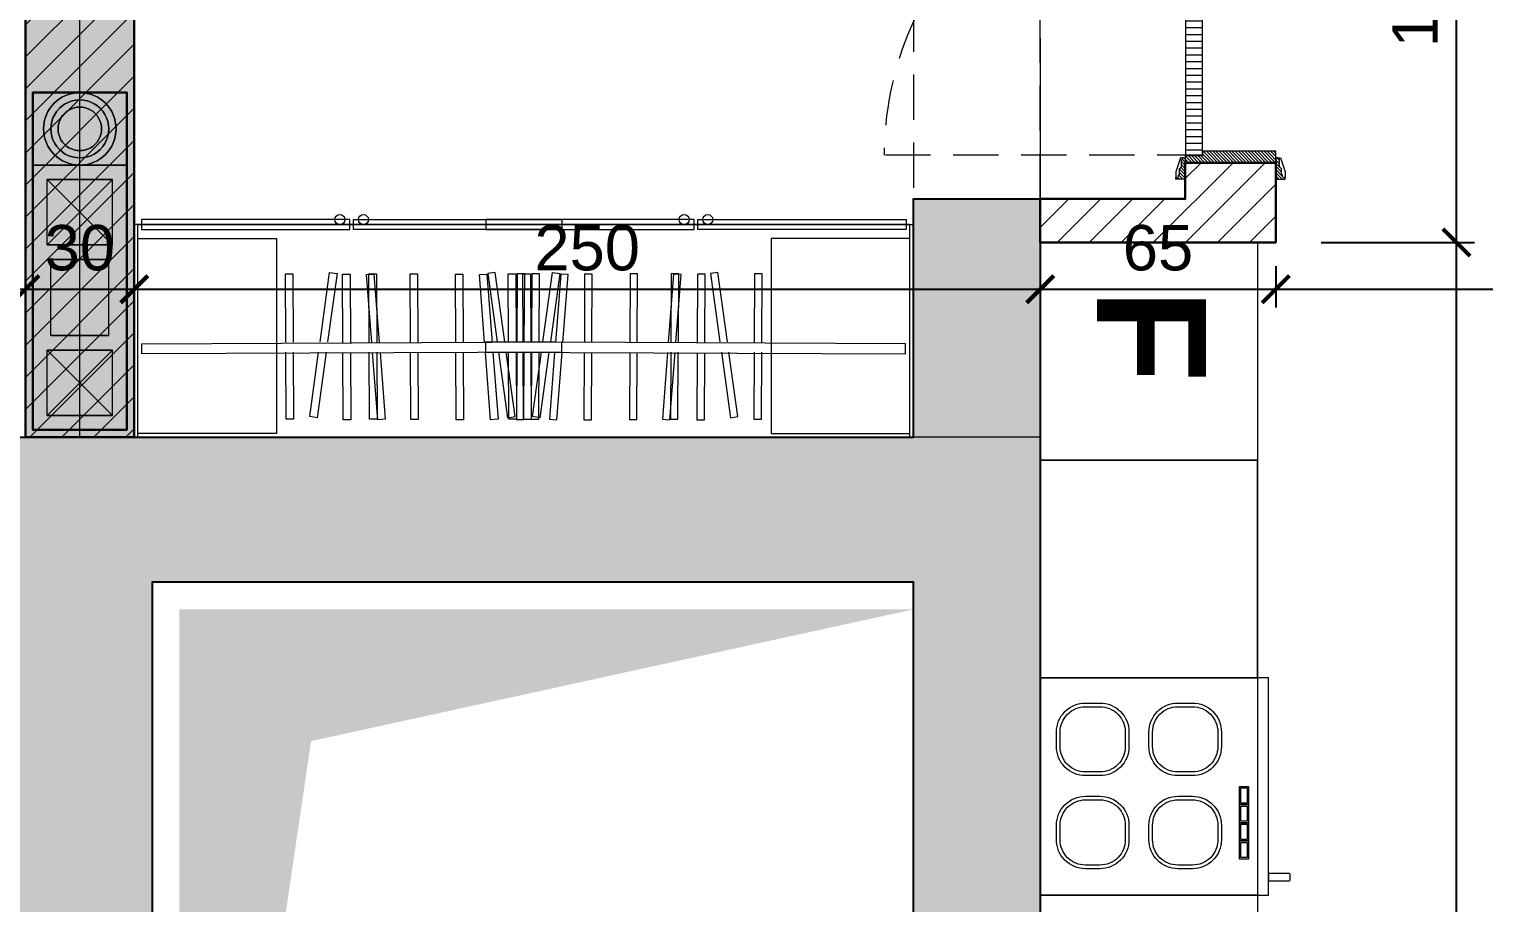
# Model space of a CAD drawing. Header units: centimetres. Extents: x 105417 to 110818, y -55119 to -48326.
# Drawn here: x 107295.4 to 107696.8, y -50950.8 to -50709.9 of the extents above; entities that cross this region are included whole.
import ezdxf

# ---------------------------------------------------------------- set-up
doc = ezdxf.new("R2010")
doc.units = ezdxf.units.CM
doc.header["$LTSCALE"] = 50
doc.header["$MEASUREMENT"] = 0
for name, pattern in [('AXES', [2, 1.25, -0.25, 0.25, -0.25]), ('CACHE', [0.375, 0.25, -0.125]), ('CONTINU', [0])]:
    doc.linetypes.add(name, pattern=pattern)
doc.layers.get('0').update_dxf_attribs({"color": 8})
for name, color, linetype in [('AXES', 10, 'AXES'), ('BETON COUPE', 3, 'CONTINU'), ('BETON TRAME', 252, 'Continuous'), ('BORD', 5, 'Continuous'), ('COTE 50ème', 1, 'Continuous'), ('OMBRE', 253, 'Continuous'), ('TALUS', 2, 'Continuous')]:
    doc.layers.add(name, color=color, linetype=linetype)
for name, color, linetype, lineweight in [('CONSOLE ISOL.', 214, 'Continuous', 15), ('door', 44, 'Continuous', 5), ('EXISTANT BORD', 251, 'Continuous', 60), ('MACONNERIE COUPE', 7, 'Continuous', 30), ('MACONNERIE HACHURE', 253, 'Continuous', 13), ('mobilimi', 8, 'Continuous', 9), ('PERCEMENT', 253, 'Continuous', 20)]:
    doc.layers.add(name, color=color, linetype=linetype, lineweight=lineweight)
doc.styles.add('RS_TEXT_1.50', font='arial.ttf', dxfattribs={"height": 12.5})
doc.styles.add('RS_TXT_50', font='arial.ttf', dxfattribs={"height": 12.5})
doc.dimstyles.new('RS_50CM_LINEAIRE', dxfattribs={"dimscale": 5, "dimtxt": 12.5, "dimasz": 1.5, "dimexe": 1, "dimexo": 2.5, "dimgap": 1, "dimtad": 1, "dimdec": 1, "dimrnd": 0.5, "dimdsep": 46, "dimtxsty": 'RS_TXT_50', "dimblk1": 'ARCHTICK', "dimblk2": 'ARCHTICK', "dimsah": 1, "dimcen": 2.5, "dimdle": 1, "dimclrt": 4, "dimadec": 0, "dimazin": 2, "dimtfac": 1, "dimtdec": 1, "dimtix": 1, "dimtmove": 2, "dimatfit": 3, "dimfxl": 1, "dimtolj": 1, "dimtzin": 0, "dimarcsym": 0})

# ---------------------------------------------------------------- blocks, each defined once
blk = doc.blocks.new('A$C306315A5')
at = {"layer": 'mobilimi', "ltscale": 5}
for points in [[(-60, -60), (0, -60), (0, 0), (-60, 0)], [(-57.5, -35), (-55, -35), (-55, -30), (-57.5, -30)], [(-57.1, -34.6), (-55.4, -34.6), (-55.4, -30.4), (-57.1, -30.4)], [(-57.5, -40), (-55, -40), (-55, -35), (-57.5, -35)], [(-57.1, -39.6), (-55.4, -39.6), (-55.4, -35.4), (-57.1, -35.4)], [(-57.5, -45), (-55, -45), (-55, -40), (-57.5, -40)], [(-57.1, -44.6), (-55.4, -44.6), (-55.4, -40.4), (-57.1, -40.4)], [(-57.5, -50), (-55, -50), (-55, -45), (-57.5, -45)], [(-57.1, -49.6), (-55.4, -49.6), (-55.4, -45.4), (-57.1, -45.4)]]:
    blk.add_lwpolyline(points, close=True, dxfattribs=at)
for points in [[(-42, -27), (-38, -27, 0.414214), (-30, -19), (-30, -15, 0.414214), (-38, -7), (-42, -7, 0.414214), (-50, -15), (-50, -19, 0.414214)], [(-42, -26), (-38, -26, 0.414214), (-31, -19), (-31, -15, 0.414214), (-38, -8), (-42, -8, 0.414214), (-49, -15), (-49, -19, 0.414214)], [(-16.48, -27), (-12.48, -27, 0.414214), (-4.48, -19), (-4.48, -15, 0.414214), (-12.48, -7), (-16.48, -7, 0.414214), (-24.48, -15), (-24.48, -19, 0.414214)], [(-16.48, -26), (-12.48, -26, 0.414214), (-5.48, -19), (-5.48, -15, 0.414214), (-12.48, -8), (-16.48, -8, 0.414214), (-23.48, -15), (-23.48, -19, 0.414214)], [(-42, -52.68), (-38, -52.68, 0.414214), (-30, -44.68), (-30, -40.68, 0.414214), (-38, -32.68), (-42, -32.68, 0.414214), (-50, -40.68), (-50, -44.68, 0.414214)], [(-42, -51.68), (-38, -51.68, 0.414214), (-31, -44.68), (-31, -40.68, 0.414214), (-38, -33.68), (-42, -33.68, 0.414214), (-49, -40.68), (-49, -44.68, 0.414214)], [(-16.48, -52.68), (-12.48, -52.68, 0.414214), (-4.48, -44.68), (-4.48, -40.68, 0.414214), (-12.48, -32.68), (-16.48, -32.68, 0.414214), (-24.48, -40.68), (-24.48, -44.68, 0.414214)], [(-16.48, -51.68), (-12.48, -51.68, 0.414214), (-5.48, -44.68), (-5.48, -40.68, 0.414214), (-12.48, -33.68), (-16.48, -33.68, 0.414214), (-23.48, -40.68), (-23.48, -44.68, 0.414214)]]:
    blk.add_lwpolyline(points, format="xyb", close=True, dxfattribs=at)
blk = doc.blocks.new('A$Ceb270309')
at = {"layer": 'AXES', "lineweight": 5, "ltscale": 1.3}
blk.add_line((35, 1580), (35, -1344.97), dxfattribs=at)
blk = doc.blocks.new('_ArchTick')
at = {"color": 0, "linetype": 'ByBlock', "const_width": 0.15}
blk.add_lwpolyline([(-0.5, -0.5), (0.5, 0.5)], dxfattribs=at)
blk = doc.blocks.new('*D1091')
at = {"layer": 'COTE 50ème', "color": 0, "lineweight": -2, "ltscale": 0.5, "transparency": 16777216}
for p, q in [((107689.2, -51467.36), (107689.2, -50763.68)), ((107651.85, -50768.68), (107694.2, -50768.68)), ((107689.81, -51462.36), (107694.2, -51462.36))]:
    blk.add_line(p, q, dxfattribs=at)
at = {"layer": 'Defpoints', "color": 0, "ltscale": 0.5, "transparency": 16777216}
for p in [(107639.35, -50768.68), (107689.2, -50768.68), (107677.31, -51462.36)]:
    blk.add_point(p, dxfattribs=at)
at = {"layer": 'COTE 50ème', "color": 0, "lineweight": -2, "ltscale": 0.5, "transparency": 16777216, "xscale": 7.5, "yscale": 7.5, "zscale": 7.5}
for p, rotation in [((107689.2, -50768.68), 90), ((107689.2, -51462.36), 270)]:
    blk.add_blockref('_ArchTick', p, dxfattribs=dict(at, rotation=rotation))
at = {"layer": 'COTE 50ème', "color": 4, "ltscale": 0.5, "transparency": 16777216, "insert": (107677.81, -51115.52), "char_height": 12.5, "attachment_point": 5, "rotation": 90, "style": 'RS_TXT_50'}
blk.add_mtext('\\A1;693.5', dxfattribs=at)
blk = doc.blocks.new('*D1092')
at = {"layer": 'COTE 50ème', "color": 0, "lineweight": -2, "ltscale": 0.5, "transparency": 16777216}
for p, q in [((107689.2, -50773.68), (107689.2, -50612.36)), ((107655.06, -50617.36), (107694.2, -50617.36)), ((107651.85, -50768.68), (107694.2, -50768.68))]:
    blk.add_line(p, q, dxfattribs=at)
at = {"layer": 'Defpoints', "color": 0, "ltscale": 0.5, "transparency": 16777216}
for p in [(107642.56, -50617.36), (107689.2, -50617.36), (107639.35, -50768.68)]:
    blk.add_point(p, dxfattribs=at)
at = {"layer": 'COTE 50ème', "color": 0, "lineweight": -2, "ltscale": 0.5, "transparency": 16777216, "xscale": 7.5, "yscale": 7.5, "zscale": 7.5}
for p, rotation in [((107689.2, -50617.36), 90), ((107689.2, -50768.68), 270)]:
    blk.add_blockref('_ArchTick', p, dxfattribs=dict(at, rotation=rotation))
at = {"layer": 'COTE 50ème', "color": 4, "ltscale": 0.5, "transparency": 16777216, "insert": (107677.81, -50693.02), "char_height": 12.5, "attachment_point": 5, "rotation": 90, "style": 'RS_TXT_50'}
blk.add_mtext('\\A1;151.5', dxfattribs=at)
blk = doc.blocks.new('*D1132')
at = {"layer": 'COTE 50ème', "color": 0, "lineweight": -2, "ltscale": 0.5, "transparency": 16777216}
for p, q in [((108620.3, -49967.36), (108620.3, -52042.36)), ((107651.85, -49972.36), (108625.3, -49972.36)), ((108421.85, -52037.36), (108625.3, -52037.36))]:
    blk.add_line(p, q, dxfattribs=at)
at = {"layer": 'Defpoints', "color": 0, "ltscale": 0.5, "transparency": 16777216}
for p in [(107639.35, -49972.36), (108409.35, -52037.36), (108620.3, -52037.36)]:
    blk.add_point(p, dxfattribs=at)
at = {"layer": 'COTE 50ème', "color": 0, "lineweight": -2, "ltscale": 0.5, "transparency": 16777216, "xscale": 7.5, "yscale": 7.5, "zscale": 7.5}
for p, rotation in [((108620.3, -49972.36), 90), ((108620.3, -52037.36), 270)]:
    blk.add_blockref('_ArchTick', p, dxfattribs=dict(at, rotation=rotation))
at = {"layer": 'COTE 50ème', "color": 4, "ltscale": 0.5, "transparency": 16777216, "insert": (108608.92, -51004.86), "char_height": 12.5, "attachment_point": 5, "rotation": 90, "style": 'RS_TXT_50'}
blk.add_mtext('\\A1;2065', dxfattribs=at)
blk = doc.blocks.new('*D1296')
at = {"layer": 'COTE 50ème', "color": 0, "lineweight": -2, "ltscale": 0.5, "transparency": 16777216}
for p, q in [((107294.35, -50750.44), (107294.35, -50786.59)), ((107039.35, -50781.59), (107299.35, -50781.59)), ((107044.35, -50781.18), (107044.35, -50786.59))]:
    blk.add_line(p, q, dxfattribs=at)
at = {"layer": 'Defpoints', "color": 0, "ltscale": 0.5, "transparency": 16777216}
for p in [(107294.35, -50737.94), (107044.35, -50768.68), (107294.35, -50781.59)]:
    blk.add_point(p, dxfattribs=at)
at = {"layer": 'COTE 50ème', "color": 0, "lineweight": -2, "ltscale": 0.5, "transparency": 16777216, "xscale": 7.5, "yscale": 7.5, "zscale": 7.5, "rotation": 180}
blk.add_blockref('_ArchTick', (107044.35, -50781.59), dxfattribs=at)
at = {"layer": 'COTE 50ème', "color": 0, "lineweight": -2, "ltscale": 0.5, "transparency": 16777216, "xscale": 7.5, "yscale": 7.5, "zscale": 7.5}
blk.add_blockref('_ArchTick', (107294.35, -50781.59), dxfattribs=at)
at = {"layer": 'COTE 50ème', "color": 4, "ltscale": 0.5, "transparency": 16777216, "insert": (107169.35, -50770.21), "char_height": 12.5, "attachment_point": 5, "style": 'RS_TXT_50'}
blk.add_mtext('\\A1;250', dxfattribs=at)
blk = doc.blocks.new('*D1297')
at = {"layer": 'COTE 50ème', "color": 0, "lineweight": -2, "ltscale": 0.5, "transparency": 16777216}
for p, q in [((107324.35, -50746.11), (107324.35, -50786.59)), ((107294.35, -50750.44), (107294.35, -50786.59)), ((107289.35, -50781.59), (107329.35, -50781.59))]:
    blk.add_line(p, q, dxfattribs=at)
at = {"layer": 'Defpoints', "color": 0, "ltscale": 0.5, "transparency": 16777216}
for p in [(107324.35, -50733.61), (107294.35, -50737.94), (107324.35, -50781.59)]:
    blk.add_point(p, dxfattribs=at)
at = {"layer": 'COTE 50ème', "color": 0, "lineweight": -2, "ltscale": 0.5, "transparency": 16777216, "xscale": 7.5, "yscale": 7.5, "zscale": 7.5, "rotation": 180}
blk.add_blockref('_ArchTick', (107294.35, -50781.59), dxfattribs=at)
at = {"layer": 'COTE 50ème', "color": 0, "lineweight": -2, "ltscale": 0.5, "transparency": 16777216, "xscale": 7.5, "yscale": 7.5, "zscale": 7.5}
blk.add_blockref('_ArchTick', (107324.35, -50781.59), dxfattribs=at)
at = {"layer": 'COTE 50ème', "color": 4, "ltscale": 0.5, "transparency": 16777216, "insert": (107309.35, -50770.2), "char_height": 12.5, "attachment_point": 5, "style": 'RS_TXT_50'}
blk.add_mtext('\\A1;30', dxfattribs=at)
blk = doc.blocks.new('*D1298')
at = {"layer": 'COTE 50ème', "color": 0, "lineweight": -2, "ltscale": 0.5, "transparency": 16777216}
for p, q in [((107324.35, -50746.11), (107324.35, -50786.59)), ((107574.35, -50775.18), (107574.35, -50786.59)), ((107319.35, -50781.59), (107579.35, -50781.59))]:
    blk.add_line(p, q, dxfattribs=at)
at = {"layer": 'Defpoints', "color": 0, "ltscale": 0.5, "transparency": 16777216}
for p in [(107324.35, -50733.61), (107574.35, -50762.68), (107574.35, -50781.59)]:
    blk.add_point(p, dxfattribs=at)
at = {"layer": 'COTE 50ème', "color": 0, "lineweight": -2, "ltscale": 0.5, "transparency": 16777216, "xscale": 7.5, "yscale": 7.5, "zscale": 7.5, "rotation": 180}
blk.add_blockref('_ArchTick', (107324.35, -50781.59), dxfattribs=at)
at = {"layer": 'COTE 50ème', "color": 0, "lineweight": -2, "ltscale": 0.5, "transparency": 16777216, "xscale": 7.5, "yscale": 7.5, "zscale": 7.5}
blk.add_blockref('_ArchTick', (107574.35, -50781.59), dxfattribs=at)
at = {"layer": 'COTE 50ème', "color": 4, "ltscale": 0.5, "transparency": 16777216, "insert": (107449.35, -50770.21), "char_height": 12.5, "attachment_point": 5, "style": 'RS_TXT_50'}
blk.add_mtext('\\A1;250', dxfattribs=at)
blk = doc.blocks.new('*D1299')
at = {"layer": 'COTE 50ème', "color": 0, "lineweight": -2, "ltscale": 0.5, "transparency": 16777216}
for p, q in [((107574.35, -50775.18), (107574.35, -50786.59)), ((107639.35, -50775.18), (107639.35, -50786.59)), ((107569.35, -50781.59), (107644.35, -50781.59))]:
    blk.add_line(p, q, dxfattribs=at)
at = {"layer": 'Defpoints', "color": 0, "ltscale": 0.5, "transparency": 16777216}
for p in [(107574.35, -50762.68), (107639.35, -50762.68), (107639.35, -50781.59)]:
    blk.add_point(p, dxfattribs=at)
at = {"layer": 'COTE 50ème', "color": 0, "lineweight": -2, "ltscale": 0.5, "transparency": 16777216, "xscale": 7.5, "yscale": 7.5, "zscale": 7.5, "rotation": 180}
blk.add_blockref('_ArchTick', (107574.35, -50781.59), dxfattribs=at)
at = {"layer": 'COTE 50ème', "color": 0, "lineweight": -2, "ltscale": 0.5, "transparency": 16777216, "xscale": 7.5, "yscale": 7.5, "zscale": 7.5}
blk.add_blockref('_ArchTick', (107639.35, -50781.59), dxfattribs=at)
at = {"layer": 'COTE 50ème', "color": 4, "ltscale": 0.5, "transparency": 16777216, "insert": (107606.85, -50770.21), "char_height": 12.5, "attachment_point": 5, "style": 'RS_TXT_50'}
blk.add_mtext('\\A1;65', dxfattribs=at)
blk = doc.blocks.new('*D1300')
at = {"layer": 'COTE 50ème', "color": 0, "lineweight": -2, "ltscale": 0.5, "transparency": 16777216}
for p, q in [((107969.35, -50709.86), (107969.35, -50786.59)), ((107639.35, -50775.18), (107639.35, -50786.59)), ((107634.35, -50781.59), (107974.35, -50781.59))]:
    blk.add_line(p, q, dxfattribs=at)
at = {"layer": 'Defpoints', "color": 0, "ltscale": 0.5, "transparency": 16777216}
for p in [(107969.35, -50697.36), (107639.35, -50762.68), (107969.35, -50781.59)]:
    blk.add_point(p, dxfattribs=at)
at = {"layer": 'COTE 50ème', "color": 0, "lineweight": -2, "ltscale": 0.5, "transparency": 16777216, "xscale": 7.5, "yscale": 7.5, "zscale": 7.5, "rotation": 180}
blk.add_blockref('_ArchTick', (107639.35, -50781.59), dxfattribs=at)
at = {"layer": 'COTE 50ème', "color": 0, "lineweight": -2, "ltscale": 0.5, "transparency": 16777216, "xscale": 7.5, "yscale": 7.5, "zscale": 7.5}
blk.add_blockref('_ArchTick', (107969.35, -50781.59), dxfattribs=at)
at = {"layer": 'COTE 50ème', "color": 4, "ltscale": 0.5, "transparency": 16777216, "insert": (107804.35, -50770.2), "char_height": 12.5, "attachment_point": 5, "style": 'RS_TXT_50'}
blk.add_mtext('\\A1;330', dxfattribs=at)

msp = doc.modelspace()

# ---------------------------------------------------------------- hatches: boundary and pattern name
at = {"layer": 'BETON TRAME', "transparency": 33554559}
h = msp.add_hatch(color=256, dxfattribs=at)
h.dxf.hatch_style = 1
h.paths.add_polyline_path([(107079.35, -51297.36), (107044.35, -51297.36), (107044.35, -50756.68), (107079.35, -50756.68), (107079.35, -50822.36), (107539.35, -50822.36), (107539.35, -50756.68), (107574.35, -50756.68), (107574.35, -51297.36), (107539.35, -51297.36), (107539.35, -50862.36), (107329.35, -50862.36), (107329.35, -51192.36), (107289.35, -51192.36), (107289.35, -50862.36), (107079.35, -50862.36)])
h.paths.add_polyline_path([(106209.35, -51247.36), (106209.35, -51297.36), (106344.35, -51297.36), (106344.35, -51247.36)])
h.paths.add_polyline_path([(108274.35, -51247.36), (108274.35, -51297.36), (108409.35, -51297.36), (108409.35, -51247.36)])
h.paths.add_polyline_path([(108274.35, -51987.36), (108274.35, -52037.36), (108409.35, -52037.36), (108409.35, -51987.36)])
h.paths.add_polyline_path([(106344.35, -52037.36), (106344.35, -51987.36), (106209.35, -51987.36), (106209.35, -52037.36)])
h.paths.add_polyline_path([(107039.35, -51987.36), (107039.35, -52037.36), (107149.35, -52037.36), (107149.35, -51987.36)])
h.paths.add_polyline_path([(107469.35, -51987.36), (107469.35, -52037.36), (107579.35, -52037.36), (107579.35, -51987.36)])
h.paths.add_polyline_path([(107444.35, -52037.36), (107469.35, -52037.36), (107469.35, -51532.36), (107444.35, -51532.36)])
h.paths.add_polyline_path([(107149.35, -52037.36), (107174.35, -52037.36), (107174.35, -51532.36), (107149.35, -51532.36)])
h.paths.add_polyline_path([(107639.35, -50332.36), (107614.35, -50332.36), (107614.35, -50392.36), (107639.35, -50392.36)])
h.paths.add_polyline_path([(106979.35, -50332.36), (107004.35, -50332.36), (107004.35, -50392.36), (106979.35, -50392.36)])
h.paths.add_polyline_path([(108099.35, -50697.36), (107969.35, -50697.36), (107969.35, -50672.36), (108099.35, -50672.36)])
h.paths.add_polyline_path([(108409.35, -50672.36), (108279.35, -50672.36), (108279.35, -50697.36), (108409.35, -50697.36)])
h.paths.add_polyline_path([(107994.35, -50617.36), (107919.35, -50617.36), (107919.35, -50592.36), (107994.35, -50592.36)])
h.paths.add_polyline_path([(106619.47, -50617.36), (106699.35, -50617.36), (106699.35, -50592.36), (106619.47, -50592.36)])
h.paths.add_polyline_path([(106519.47, -50697.36), (106644.47, -50697.36), (106644.47, -50672.36), (106519.47, -50672.36)])
h.paths.add_polyline_path([(106209.35, -50672.36), (106339.47, -50672.36), (106339.47, -50697.36), (106209.35, -50697.36)])
h.paths.add_polyline_path([(107296.85, -50332.36), (107296.85, -50392.36), (107321.85, -50392.36), (107321.85, -50332.36)])
at = {"layer": 'door'}
h = msp.add_hatch(dxfattribs=at)
h.set_pattern_fill('ANSI31', color=256, scale=15, angle=495)
h.set_pattern_definition([(180, (206356.757, -101206.9303), (-8e-16, -1.875), [])])
h.paths.add_polyline_path([(107619.12, -50744.58), (107619.12, -50656.77), (107614.41, -50656.77), (107614.41, -50744.58)])
h = msp.add_hatch(dxfattribs=at)
h.set_pattern_fill('ANSI31', color=256, scale=5, angle=990)
h.set_pattern_definition([(315, (162309.3246, 92301.7848), (0.4419417382, 0.4419417382), [])])
edge = h.paths.add_edge_path()
edge.add_line((107641.24, -50750.43), (107641.24, -50750.01))
edge.add_line((107641.24, -50750.01), (107640.93, -50750.01))
edge.add_line((107640.93, -50750.01), (107640.93, -50748.25))
edge.add_line((107640.93, -50748.25), (107640.72, -50748.25))
edge.add_arc((107640.4, -50748.25), 0.314, 0, 90)
edge.add_line((107640.4, -50747.94), (107640.4, -50745.84))
edge.add_line((107640.4, -50745.84), (107640.19, -50745.84))
edge.add_arc((107639.88, -50745.84), 0.314, 360, 450)
edge.add_line((107639.88, -50745.53), (107639.88, -50745.32))
edge.add_line((107639.88, -50745.32), (107639.35, -50745.32))
edge.add_line((107639.35, -50745.32), (107639.35, -50751.18))
edge.add_line((107639.35, -50751.18), (107641.97, -50751.18))
edge.add_line((107641.97, -50751.18), (107641.97, -50750.77))
edge.add_line((107641.97, -50750.77), (107641.66, -50750.77))
edge.add_line((107641.66, -50750.77), (107641.66, -50750.85))
edge.add_arc((107641.66, -50750.43), 0.419, 180, 270, ccw=False)
h.paths.add_polyline_path([(107639.35, -50746.68), (107639.35, -50743.54), (107619.17, -50743.54), (107619.17, -50744.79), (107614.35, -50744.79), (107614.35, -50746.68)])
edge = h.paths.add_edge_path()
edge.add_line((107612.47, -50750.43), (107612.47, -50750.01))
edge.add_line((107612.47, -50750.01), (107612.78, -50750.01))
edge.add_line((107612.78, -50750.01), (107612.78, -50748.25))
edge.add_line((107612.78, -50748.25), (107612.99, -50748.25))
edge.add_arc((107613.31, -50748.25), 0.314, 90, 180, ccw=False)
edge.add_line((107613.31, -50747.94), (107613.31, -50745.84))
edge.add_line((107613.31, -50745.84), (107613.52, -50745.84))
edge.add_arc((107613.83, -50745.84), 0.314, 90, 180, ccw=False)
edge.add_line((107613.83, -50745.53), (107613.83, -50745.32))
edge.add_line((107613.83, -50745.32), (107614.35, -50745.32))
edge.add_line((107614.35, -50745.32), (107614.35, -50751.18))
edge.add_line((107614.35, -50751.18), (107611.74, -50751.18))
edge.add_line((107611.74, -50751.18), (107611.74, -50750.77))
edge.add_line((107611.74, -50750.77), (107612.05, -50750.77))
edge.add_line((107612.05, -50750.77), (107612.05, -50750.85))
edge.add_arc((107612.05, -50750.43), 0.419, 270, 360)
at = {"layer": 'MACONNERIE HACHURE'}
h = msp.add_hatch(dxfattribs=at)
h.set_pattern_fill('ANSI31', color=256, scale=50, style=0)
h.paths.add_polyline_path([(107979.35, -50366.36), (108090.35, -50366.36), (108090.35, -50324.36), (107979.35, -50324.36)])
h.paths.add_polyline_path([(107987.35, -50358.36), (108082.35, -50358.36), (108082.35, -50332.36), (107987.35, -50332.36)], flags=16)
h.paths.add_polyline_path([(106528.35, -50366.36), (106639.35, -50366.36), (106639.35, -50324.36), (106528.35, -50324.36)])
h.paths.add_polyline_path([(106536.35, -50358.36), (106631.35, -50358.36), (106631.35, -50332.36), (106536.35, -50332.36)], flags=16)
h.paths.add_polyline_path([(106399.35, -52012.36), (106344.35, -52012.36), (106344.35, -52037.36), (106399.35, -52037.36)])
h.paths.add_polyline_path([(106579.35, -52037.36), (106679.35, -52037.36), (106679.35, -52012.36), (106579.35, -52012.36)])
h.paths.add_polyline_path([(108409.35, -50417.36), (108409.35, -50357.36), (108384.35, -50357.36), (108384.35, -50417.36)])
h.paths.add_polyline_path([(107296.85, -50332.36), (107321.85, -50332.36), (107321.85, -50112.36), (107296.85, -50112.36)])
h.paths.add_polyline_path([(107614.35, -50142.36), (107639.35, -50142.36), (107639.35, -49972.36), (107521.85, -49972.36), (107521.85, -49997.36), (107614.35, -49997.36)])
h.paths.add_polyline_path([(107296.85, -50112.36), (107321.85, -50112.36), (107321.85, -49972.36), (107296.85, -49972.36)])
h.paths.add_polyline_path([(107004.35, -50142.36), (106979.35, -50142.36), (106979.35, -49972.36), (107096.85, -49972.36), (107096.85, -49997.36), (107004.35, -49997.36)])
h.paths.add_polyline_path([(108384.35, -50672.36), (108409.35, -50672.36), (108409.35, -50597.36), (108384.35, -50597.36)])
h.paths.add_polyline_path([(106209.35, -50417.36), (106209.35, -50357.36), (106234.35, -50357.36), (106234.35, -50417.36)])
h.paths.add_polyline_path([(106234.35, -50752.25), (106209.35, -50752.25), (106209.35, -50697.36), (106234.35, -50697.36)])
h.paths.add_polyline_path([(108384.35, -50752.25), (108409.35, -50752.25), (108409.35, -50697.36), (108384.35, -50697.36)])
h.paths.add_polyline_path([(106234.35, -51247.36), (106209.35, -51247.36), (106209.35, -51192.47), (106234.35, -51192.47)])
h.paths.add_polyline_path([(106754.35, -50947.8), (106869.35, -50947.8), (106869.35, -50997.8), (106754.35, -50997.8)])
h.paths.add_polyline_path([(106764.35, -50957.8), (106859.35, -50957.8), (106859.35, -50987.8), (106764.35, -50987.8)], flags=16)
h.paths.add_polyline_path([(107749.35, -50947.36), (107864.35, -50947.36), (107864.35, -50997.36), (107749.35, -50997.36)])
h.paths.add_polyline_path([(107759.35, -50957.36), (107854.35, -50957.36), (107854.35, -50987.36), (107759.35, -50987.36)], flags=16)
h.paths.add_polyline_path([(107059.35, -51297.36), (107079.35, -51297.36), (107079.35, -51307.36), (107059.35, -51307.36)])
h.paths.add_polyline_path([(107004.35, -50357.36), (107096.85, -50357.36), (107096.85, -50332.36), (107004.35, -50332.36)])
h.paths.add_polyline_path([(106619.47, -50617.36), (106644.47, -50617.36), (106644.47, -50672.36), (106619.47, -50672.36)])
h.paths.add_polyline_path([(106234.35, -51032.36), (106209.35, -51032.36), (106209.35, -50912.36), (106234.35, -50912.36)])
h.paths.add_polyline_path([(107044.35, -50768.68), (106979.35, -50768.68), (106979.35, -50746.68), (107004.35, -50746.68), (107004.35, -50756.68), (107044.35, -50756.68)])
h.paths.add_polyline_path([(106234.35, -50672.36), (106209.35, -50672.36), (106209.35, -50597.36), (106234.35, -50597.36)])
h.paths.add_polyline_path([(107149.35, -51567.36), (107059.35, -51567.36), (107059.35, -51487.36), (106906.35, -51487.36), (106906.35, -51582.35), (106894.35, -51582.35), (106894.35, -51462.36), (107059.35, -51462.36), (107059.35, -51407.36), (107079.35, -51407.36), (107079.35, -51511.36), (107149.35, -51511.36), (107149.35, -51462.36), (107184.35, -51462.36), (107184.35, -51482.36), (107174.35, -51482.36), (107174.35, -51532.36), (107149.35, -51532.36), (107149.35, -51516.36), (107079.35, -51516.36), (107079.35, -51542.36), (107149.35, -51542.36)])
h.paths.add_polyline_path([(106979.35, -50392.36), (107004.35, -50392.36), (107004.35, -50654.68), (106979.35, -50654.68), (106979.35, -50617.36), (106919.35, -50617.36), (106919.35, -50592.36), (106979.35, -50592.36)])
h.paths.add_polyline_path([(107039.35, -52012.36), (106906.35, -52012.36), (106906.35, -51858.36), (106894.35, -51858.36), (106894.35, -52012.36), (106859.35, -52012.36), (106859.35, -52037.36), (107039.35, -52037.36)])
h.paths.add_polyline_path([(106344.35, -51612.36), (106344.35, -51670.47), (106319.35, -51670.47), (106319.35, -51617.36), (106209.35, -51617.36), (106209.35, -51527.36), (106234.35, -51527.36), (106234.35, -51592.36), (106567.35, -51592.36), (106567.35, -51587.36), (106719.35, -51587.36), (106719.35, -51577.36), (106731.35, -51577.36), (106731.35, -51672.36), (106792.22, -51672.36), (106792.22, -51684.36), (106719.35, -51684.36), (106719.35, -51612.36)])
h.paths.add_polyline_path([(106782.35, -51277.36), (106782.35, -51371.36), (106770.35, -51371.36), (106770.35, -51297.36), (106632.35, -51297.36), (106632.35, -51463.36), (106770.35, -51463.36), (106770.35, -51453.36), (106782.35, -51453.36), (106782.35, -51475.36), (106731.35, -51475.36), (106731.35, -51485.36), (106719.35, -51485.36), (106719.35, -51475.36), (106612.35, -51475.36), (106612.35, -51297.36), (106344.35, -51297.36), (106344.35, -51277.36)])
h.paths.add_polyline_path([(107559.35, -51297.36), (107539.35, -51297.36), (107539.35, -51307.36), (107559.35, -51307.36)])
h.paths.add_polyline_path([(107614.35, -50357.36), (107521.85, -50357.36), (107521.85, -50332.36), (107614.35, -50332.36)])
h.paths.add_polyline_path([(107994.35, -50617.36), (107969.35, -50617.36), (107969.35, -50672.36), (107994.35, -50672.36)])
h.paths.add_polyline_path([(108384.35, -51032.36), (108409.35, -51032.36), (108409.35, -50912.36), (108384.35, -50912.36)])
h.paths.add_polyline_path([(107574.35, -50768.68), (107639.35, -50768.68), (107639.35, -50746.68), (107614.35, -50746.68), (107614.35, -50756.68), (107574.35, -50756.68)])
h.paths.add_polyline_path([(107129.19, -51192.36), (107079.35, -51192.36), (107079.35, -51152.36), (107129.19, -51152.36)])
h.paths.add_polyline_path([(107289.35, -51192.36), (107249.35, -51192.36), (107249.35, -51152.36), (107289.35, -51152.36)])
h.paths.add_polyline_path([(106344.35, -51940.47), (106319.35, -51940.47), (106319.35, -51987.36), (106344.35, -51987.36)])
h.paths.add_polyline_path([(106234.35, -51297.36), (106209.35, -51297.36), (106209.35, -51347.36), (106234.35, -51347.36)])
h.paths.add_polyline_path([(107489.52, -51192.36), (107539.35, -51192.36), (107539.35, -51152.36), (107489.52, -51152.36)])
h.paths.add_polyline_path([(107329.35, -51192.36), (107369.35, -51192.36), (107369.35, -51152.36), (107329.35, -51152.36)])
h.paths.add_polyline_path([(107174.35, -52012.36), (107194.35, -52012.36), (107194.35, -52037.36), (107174.35, -52037.36)])
h.paths.add_polyline_path([(107469.35, -51567.36), (107559.35, -51567.36), (107559.35, -51487.36), (107712.35, -51487.36), (107712.35, -51582.35), (107724.35, -51582.35), (107724.35, -51462.36), (107559.35, -51462.36), (107559.35, -51407.36), (107539.35, -51407.36), (107539.35, -51511.36), (107469.35, -51511.36), (107469.35, -51462.36), (107284.35, -51462.36), (107284.35, -51482.36), (107444.35, -51482.36), (107444.35, -51532.36), (107469.35, -51532.36), (107469.35, -51516.36), (107539.35, -51516.36), (107539.35, -51542.36), (107469.35, -51542.36)])
h.paths.add_polyline_path([(108274.35, -51940.47), (108299.35, -51940.47), (108299.35, -51987.36), (108274.35, -51987.36)])
h.paths.add_polyline_path([(107294.35, -50357.36), (107276.85, -50357.36), (107276.85, -50332.36), (107341.85, -50332.36), (107341.85, -50357.36), (107324.35, -50357.36), (107324.35, -50822.36), (107294.35, -50822.36)])
h.paths.add_polyline_path([(107639.35, -50392.36), (107614.35, -50392.36), (107614.35, -50654.68), (107639.35, -50654.68), (107639.35, -50617.36), (107699.35, -50617.36), (107699.35, -50592.36), (107639.35, -50592.36)])
h.paths.add_polyline_path([(107294.35, -52012.36), (107444.35, -52012.36), (107444.35, -52037.36), (107294.35, -52037.36)])
h.paths.add_polyline_path([(107579.35, -52012.36), (107712.35, -52012.36), (107712.35, -51858.36), (107724.35, -51858.36), (107724.35, -52012.36), (108274.35, -52012.36), (108274.35, -52037.36), (107579.35, -52037.36)])
h.paths.add_polyline_path([(108274.35, -51612.36), (108274.35, -51670.47), (108299.35, -51670.47), (108299.35, -51617.36), (108409.35, -51617.36), (108409.35, -51527.36), (108384.35, -51527.36), (108384.35, -51592.36), (108051.35, -51592.36), (108051.35, -51587.36), (107899.35, -51587.36), (107899.35, -51577.36), (107887.35, -51577.36), (107887.35, -51672.36), (107826.49, -51672.36), (107826.49, -51684.36), (107899.35, -51684.36), (107899.35, -51612.36)])
h.paths.add_polyline_path([(107836.35, -51277.36), (107836.35, -51371.36), (107848.35, -51371.36), (107848.35, -51297.36), (107986.35, -51297.36), (107986.35, -51463.36), (107848.35, -51463.36), (107848.35, -51453.36), (107836.35, -51453.36), (107836.35, -51475.36), (107887.35, -51475.36), (107887.35, -51485.36), (107899.35, -51485.36), (107899.35, -51475.36), (108006.35, -51475.36), (108006.35, -51297.36), (108274.35, -51297.36), (108274.35, -51277.36)])
h.paths.add_polyline_path([(108384.35, -51297.36), (108409.35, -51297.36), (108409.35, -51347.36), (108384.35, -51347.36)])
h.paths.add_polyline_path([(108384.35, -51247.36), (108409.35, -51247.36), (108409.35, -51192.47), (108384.35, -51192.47)])
h.paths.add_polyline_path([(106906.35, -51766.36), (107149.35, -51766.36), (107149.35, -51746.36), (106906.35, -51746.36), (106906.35, -51664.35), (106894.35, -51664.35), (106894.35, -51672.36), (106884.35, -51672.36), (106884.35, -51684.36), (106894.35, -51684.36), (106894.35, -51776.36), (106906.35, -51776.36)])
h.paths.add_polyline_path([(107712.35, -51766.36), (107469.35, -51766.36), (107469.35, -51746.36), (107712.35, -51746.36), (107712.35, -51664.35), (107724.35, -51664.35), (107724.35, -51672.36), (107734.35, -51672.36), (107734.35, -51684.36), (107724.35, -51684.36), (107724.35, -51776.36), (107712.35, -51776.36)])
at = {"layer": 'PERCEMENT'}
h = msp.add_hatch(color=256, dxfattribs=at)
edge = h.paths.add_edge_path()
edge.add_ellipse((107309.35, -50737.36), major_axis=(-5.66, -5.66), ratio=1, start_angle=45, end_angle=225, ccw=False)
edge.add_ellipse((107309.35, -50737.36), major_axis=(-5.66, -5.66), ratio=1, start_angle=-135, end_angle=45, ccw=False)
edge = h.paths.add_edge_path(flags=0)
edge.add_ellipse((107309.35, -50737.36), major_axis=(-4.24, 4.24), ratio=1, start_angle=315, end_angle=495)
edge.add_ellipse((107309.35, -50737.36), major_axis=(-4.24, 4.24), ratio=1, start_angle=135, end_angle=315)
h = msp.add_hatch(color=256, dxfattribs=at)
edge = h.paths.add_edge_path()
edge.add_ellipse((107309.35, -50737.36), major_axis=(5.66, -5.66), ratio=1, start_angle=135, end_angle=315)
edge.add_ellipse((107309.35, -50737.36), major_axis=(5.66, -5.66), ratio=1, start_angle=315, end_angle=495)
edge = h.paths.add_edge_path(flags=0)
edge.add_ellipse((107309.35, -50737.36), major_axis=(4.24, 4.24), ratio=1, start_angle=-135, end_angle=45, ccw=False)
edge.add_ellipse((107309.35, -50737.36), major_axis=(4.24, 4.24), ratio=1, start_angle=45, end_angle=225, ccw=False)
h = msp.add_hatch(color=256, dxfattribs=at)
h.paths.add_polyline_path([(107296.35, -50820.36), (107296.35, -50747.36), (107322.35, -50747.36), (107322.35, -50820.36)])
h.paths.add_polyline_path([(107300.35, -50816.36), (107318.35, -50816.36), (107318.35, -50798.36), (107300.35, -50798.36)], flags=0)
h.paths.add_polyline_path([(107317.35, -50794.36), (107317.35, -50773.36), (107301.35, -50773.36), (107301.35, -50794.36)], flags=0)
h.paths.add_polyline_path([(107300.35, -50769.36), (107318.35, -50769.36), (107318.35, -50751.36), (107300.35, -50751.36)], flags=0)
h = msp.add_hatch(color=256, dxfattribs=at)
h.paths.add_polyline_path([(107322.35, -50820.36), (107322.35, -50747.36), (107296.35, -50747.36), (107296.35, -50820.36)])
h.paths.add_polyline_path([(107318.35, -50816.36), (107300.35, -50816.36), (107300.35, -50798.36), (107318.35, -50798.36)], flags=0)
h.paths.add_polyline_path([(107301.35, -50794.36), (107301.35, -50773.36), (107317.35, -50773.36), (107317.35, -50794.36)], flags=0)
h.paths.add_polyline_path([(107318.35, -50769.36), (107300.35, -50769.36), (107300.35, -50751.36), (107318.35, -50751.36)], flags=0)
at = {"layer": 'TALUS', "ltscale": 0.5, "true_color": 0xf8991e, "transparency": 33554610}
h = msp.add_hatch(color=30, dxfattribs=at)
h.dxf.hatch_style = 1
h.paths.add_polyline_path([(107294.35, -50822.36), (107324.35, -50822.36), (107324.35, -49972.36), (107294.35, -49972.36)])
h.paths.add_polyline_path([(106319.35, -50962.36), (106319.35, -50962.36), (106319.35, -50957.36), (106319.35, -50957.36)])
edge = h.paths.add_edge_path()
edge.add_line((106894.35, -50987.36), (106724.35, -50987.34))
edge.add_line((106724.35, -50987.34), (106724.35, -50987.36))
edge.add_line((106724.35, -50987.36), (106704.35, -50987.36))
edge.add_line((106704.35, -50987.36), (106344.35, -50987.36))
edge.add_line((106344.35, -50987.36), (106344.35, -50987.36))
edge.add_line((106344.35, -50987.36), (106894.25, -50987.36))
edge.add_line((106894.25, -50987.36), (106894.35, -51192.36))
edge.add_line((106894.35, -51192.36), (106894.46, -51192.36))
edge.add_arc((106892.01, -51193.36), 2.64, 22.2557, 27.5785)
edge.add_line((106894.35, -51192.14), (106894.35, -51153.36))
edge.add_line((106894.35, -51153.36), (106894.35, -51153.36))
edge.add_line((106894.35, -51153.36), (106894.35, -50987.36))
h.paths.add_polyline_path([(106259.35, -50982.36), (106259.35, -50962.36), (106209.35, -50962.36), (106209.35, -50982.36)])
h.paths.add_polyline_path([(106319.35, -50982.36), (106259.35, -50982.36), (106259.35, -50962.36), (106319.35, -50962.36), (106209.35, -50962.36), (106209.35, -50982.36), (106209.35, -50982.36), (106319.35, -50982.36), (106319.35, -50987.36), (106319.35, -50987.36)])

# ---------------------------------------------------------------- linework, layer by layer
at = {"layer": 'BETON COUPE'}
msp.add_lwpolyline([(107079.35, -51297.36), (107044.35, -51297.36), (107044.35, -50756.68), (107079.35, -50756.68), (107079.35, -50822.36), (107539.35, -50822.36), (107539.35, -50756.68), (107574.35, -50756.68), (107574.35, -51297.36), (107539.35, -51297.36), (107539.35, -50862.36), (107329.35, -50862.36), (107329.35, -51192.36), (107289.35, -51192.36), (107289.35, -50862.36), (107079.35, -50862.36)], close=True, dxfattribs=at)
at = {"layer": 'BORD'}
for points in [[(107296.35, -50727.36), (107322.35, -50727.36), (107322.35, -50820.36), (107296.35, -50820.36)], [(107322.35, -50727.36), (107296.35, -50727.36), (107296.35, -50820.36), (107322.35, -50820.36)], [(107329.35, -51152.36), (107539.35, -51152.36), (107539.35, -50862.36), (107329.35, -50862.36)]]:
    msp.add_lwpolyline(points, close=True, dxfattribs=at)
at = {"layer": 'CONSOLE ISOL.', "lineweight": 5, "ltscale": 0.5}
for points in [[(107309.35, -50822.36), (107309.35, -49972.36), (106979.35, -49972.36), (106979.35, -50132.36), (106339.47, -50132.36), (106339.47, -50332.36), (106209.35, -50332.36), (106209.35, -51632.36), (106109.35, -51632.36), (106109.35, -51972.36), (106209.35, -51972.36), (106209.36, -52037.36), (107161.85, -52037.36), (107161.85, -51542.36), (107079.35, -51542.36), (107079.35, -51297.36), (107044.35, -51297.36), (107044.35, -50822.36)], [(107309.35, -50822.36), (107309.35, -49972.36), (107639.35, -49972.36), (107639.35, -50132.36), (108279.35, -50132.36), (108279.35, -50332.36), (108409.35, -50332.36), (108409.35, -51632.36), (108509.35, -51632.36), (108509.35, -51972.36), (108409.35, -51972.36), (108409.35, -52037.36), (107456.85, -52037.36), (107456.85, -51542.36), (107539.35, -51542.36), (107539.35, -51297.36), (107574.35, -51297.36), (107574.35, -50822.36)]]:
    msp.add_lwpolyline(points, close=True, dxfattribs=at)
at = {"layer": 'CONSOLE ISOL.'}
msp.add_lwpolyline([(107574.35, -50822.36), (107044.35, -50822.36), (107044.35, -51297.36), (107079.35, -51297.36), (107079.35, -51542.36), (107161.85, -51542.36), (107161.85, -52037.36), (107456.85, -52037.36), (107456.85, -51542.36), (107539.35, -51542.36), (107539.35, -51297.36), (107574.35, -51297.36)], close=True, dxfattribs=at)
at = {"layer": 'door', "linetype": 'CACHE'}
msp.add_line((107619.12, -50744.58), (107531.31, -50744.58), dxfattribs=at)
at = {"layer": 'door'}
for points in [[(107619.12, -50744.58), (107619.12, -50656.77), (107614.41, -50656.77), (107614.41, -50744.58), (107619.12, -50744.58)], [(107639.35, -50746.68), (107639.35, -50743.54), (107619.17, -50743.54), (107619.17, -50744.79), (107614.35, -50744.79), (107614.35, -50746.68), (107639.35, -50746.68)], [(107613.83, -50745.32), (107613.1, -50745.32), (107611.74, -50749.17), (107611.74, -50750.77)], [(107639.88, -50745.32), (107640.61, -50745.32), (107641.97, -50749.17), (107641.97, -50750.77)]]:
    msp.add_lwpolyline(points, dxfattribs=at)
for points in [[(107612.47, -50750.43), (107612.47, -50750.01), (107612.78, -50750.01), (107612.78, -50748.25), (107612.99, -50748.25, -0.414214), (107613.31, -50747.94), (107613.31, -50745.84), (107613.52, -50745.84, -0.414214), (107613.83, -50745.53), (107613.83, -50745.32), (107614.35, -50745.32), (107614.35, -50751.18), (107611.74, -50751.18), (107611.74, -50750.77), (107612.05, -50750.77), (107612.05, -50750.85, 0.414214), (107612.47, -50750.43)], [(107641.24, -50750.43), (107641.24, -50750.01), (107640.93, -50750.01), (107640.93, -50748.25), (107640.72, -50748.25, 0.414214), (107640.4, -50747.94), (107640.4, -50745.84), (107640.19, -50745.84, 0.414214), (107639.88, -50745.53), (107639.88, -50745.32), (107639.35, -50745.32), (107639.35, -50751.18), (107641.97, -50751.18), (107641.97, -50750.77), (107641.66, -50750.77), (107641.66, -50750.85, -0.414214), (107641.24, -50750.43)]]:
    msp.add_lwpolyline(points, format="xyb", dxfattribs=at)
at = {"layer": 'door', "linetype": 'CACHE'}
msp.add_arc((107619.35, -50744.67), 88.04, 93.2184, 179.9417, dxfattribs=at)
at = {"layer": 'EXISTANT BORD', "linetype": 'CACHE', "lineweight": 13}
msp.add_lwpolyline([(107574.35, -50756.68), (107574.35, -50647.36), (107539.35, -50647.36), (107539.35, -50756.68)], dxfattribs=at)
at = {"layer": 'MACONNERIE COUPE'}
for points in [[(107294.35, -50357.36), (107276.85, -50357.36), (107276.85, -50332.36), (107341.85, -50332.36), (107341.85, -50357.36), (107324.35, -50357.36), (107324.35, -50822.36), (107294.35, -50822.36)], [(107574.35, -50768.68), (107639.35, -50768.68), (107639.35, -50746.68), (107614.35, -50746.68), (107614.35, -50756.68), (107574.35, -50756.68)]]:
    msp.add_lwpolyline(points, close=True, dxfattribs=at)
at = {"layer": 'mobilimi'}
for p, q in [((107326.49, -50796.61), (107442.34, -50796.05)), ((107442.34, -50798.92), (107326.49, -50799.43)), ((107537.22, -50796.61), (107421.37, -50796.05)), ((107421.37, -50798.92), (107537.22, -50799.43)), ((107424.48, -50796.05), (107424.47, -50796.05)), ((107439.23, -50796.05), (107439.23, -50796.05))]:
    msp.add_line(p, q, dxfattribs=at)
for points in [[(107326.37, -50765.12), (107383.85, -50765.12), (107383.85, -50762.36), (107326.37, -50762.36)], [(107442.34, -50765.12), (107384.85, -50765.12), (107384.85, -50762.36), (107442.34, -50762.36)], [(107421.37, -50765.11), (107478.85, -50765.11), (107478.85, -50762.36), (107421.37, -50762.36)], [(107537.34, -50765.11), (107479.85, -50765.11), (107479.85, -50762.36), (107537.34, -50762.36)], [(107538.35, -50763.74), (107324.35, -50763.74), (107324.35, -50822.36), (107538.35, -50822.36)], [(107325.35, -50763.74), (107539.35, -50763.74), (107539.35, -50822.36), (107325.35, -50822.36)], [(107363.62, -50821.36), (107325.35, -50821.36), (107325.35, -50767.59), (107363.62, -50767.59)], [(107500.09, -50821.36), (107538.35, -50821.36), (107538.35, -50767.59), (107500.09, -50767.59)]]:
    msp.add_lwpolyline(points, close=True, dxfattribs=at)
at = {"layer": 'mobilimi', "ltscale": 5}
for points in [[(107574.35, -50768.68), (107634.35, -50768.68), (107634.35, -50828.68), (107574.35, -50828.68)], [(107574.35, -50828.68), (107634.35, -50828.68), (107634.35, -50888.68), (107574.35, -50888.68)], [(107574.35, -50828.68), (107574.35, -50888.68), (107634.35, -50888.68), (107634.35, -50828.68)], [(107634.35, -50888.68), (107634.35, -50948.68), (107637.35, -50948.68), (107637.35, -50888.68)], [(107574.35, -50948.68), (107634.35, -50948.68), (107634.35, -51020.36), (107574.35, -51020.36)]]:
    msp.add_lwpolyline(points, close=True, dxfattribs=at)
at = {"layer": 'mobilimi'}
for points in [[(107366.17, -50796.14), (107366.08, -50777.32), (107368.16, -50777.31), (107368.25, -50796.13)], [(107375.63, -50796.09), (107378.27, -50776.97), (107380.33, -50777.25), (107377.73, -50796.08)], [(107381.92, -50796.27), (107381.83, -50777.45), (107383.91, -50777.44), (107384, -50796.26)], [(107389.9, -50796.23), (107388.45, -50777.55), (107390.52, -50777.39), (107391.98, -50796.22)], [(107389.21, -50796.14), (107389.12, -50777.32), (107391.2, -50777.31), (107391.29, -50796.13)], [(107400.55, -50796.18), (107400.46, -50777.36), (107402.54, -50777.35), (107402.63, -50796.17)], [(107413.07, -50796.27), (107412.98, -50777.45), (107415.06, -50777.44), (107415.15, -50796.26)], [(107421.05, -50796.23), (107419.61, -50777.55), (107421.67, -50777.39), (107423.13, -50796.22)], [(107426.62, -50796.09), (107423.98, -50776.97), (107421.92, -50777.25), (107424.52, -50796.08)], [(107427.63, -50796.14), (107427.54, -50777.32), (107429.62, -50777.31), (107429.71, -50796.13)], [(107432, -50796.18), (107432.1, -50777.36), (107430.02, -50777.35), (107429.93, -50796.17)], [(107431.7, -50796.18), (107431.61, -50777.36), (107433.69, -50777.35), (107433.78, -50796.17)], [(107436.07, -50796.14), (107436.17, -50777.32), (107434.09, -50777.31), (107434, -50796.13)], [(107437.09, -50796.09), (107439.73, -50776.97), (107441.78, -50777.25), (107439.19, -50796.08)], [(107442.66, -50796.23), (107444.1, -50777.55), (107442.03, -50777.39), (107440.58, -50796.22)], [(107450.64, -50796.27), (107450.73, -50777.45), (107448.65, -50777.44), (107448.56, -50796.26)], [(107463.16, -50796.18), (107463.25, -50777.36), (107461.17, -50777.35), (107461.08, -50796.17)], [(107473.81, -50796.23), (107475.26, -50777.55), (107473.19, -50777.39), (107471.73, -50796.22)], [(107474.5, -50796.14), (107474.59, -50777.32), (107472.51, -50777.31), (107472.42, -50796.13)], [(107481.79, -50796.27), (107481.88, -50777.45), (107479.8, -50777.44), (107479.71, -50796.26)], [(107488.08, -50796.09), (107485.44, -50776.97), (107483.38, -50777.25), (107485.98, -50796.08)], [(107497.53, -50796.14), (107497.63, -50777.32), (107495.55, -50777.31), (107495.46, -50796.13)], [(107326.49, -50799.43), (107326.49, -50796.61)], [(107366.28, -50817.43), (107366.19, -50798.96)], [(107368.26, -50798.95), (107368.35, -50817.42), (107366.28, -50817.43)], [(107377.34, -50798.9), (107374.85, -50816.99), (107372.79, -50816.7)], [(107372.79, -50816.7), (107375.24, -50798.91)], [(107382.02, -50817.57), (107381.93, -50799.09)], [(107384.01, -50799.08), (107384.1, -50817.56), (107382.02, -50817.57)], [(107389.32, -50817.43), (107389.23, -50798.96)], [(107391.3, -50798.95), (107391.39, -50817.42), (107389.32, -50817.43)], [(107391.54, -50817.54), (107390.12, -50799.05)], [(107392.2, -50799.04), (107393.61, -50817.38), (107391.54, -50817.54)], [(107400.66, -50817.48), (107400.57, -50799)], [(107402.64, -50798.99), (107402.73, -50817.47), (107400.66, -50817.48)], [(107413.18, -50817.57), (107413.09, -50799.09)], [(107415.16, -50799.08), (107415.25, -50817.56), (107413.18, -50817.57)], [(107422.7, -50817.54), (107421.27, -50799.05)], [(107421.37, -50798.92), (107421.37, -50796.05)], [(107423.35, -50799.04), (107424.77, -50817.38), (107422.7, -50817.54)], [(107424.91, -50798.9), (107427.4, -50816.99), (107429.46, -50816.7)], [(107429.46, -50816.7), (107427.01, -50798.91)], [(107427.74, -50817.43), (107427.65, -50798.96)], [(107429.72, -50798.95), (107429.81, -50817.42), (107427.74, -50817.43)], [(107429.91, -50798.99), (107429.83, -50817.46), (107431.9, -50817.47)], [(107431.81, -50817.48), (107431.72, -50799)], [(107433.79, -50798.99), (107433.88, -50817.47), (107431.81, -50817.48)], [(107431.9, -50817.47), (107431.99, -50799)], [(107433.99, -50798.95), (107433.9, -50817.42), (107435.97, -50817.43)], [(107438.8, -50798.9), (107436.31, -50816.99), (107434.25, -50816.7)], [(107434.25, -50816.7), (107436.7, -50798.91)], [(107435.97, -50817.43), (107436.06, -50798.96)], [(107440.36, -50799.04), (107438.94, -50817.38), (107441.01, -50817.54)], [(107441.01, -50817.54), (107442.44, -50799.05)], [(107442.34, -50798.92), (107442.34, -50796.05)], [(107448.55, -50799.08), (107448.46, -50817.55), (107450.53, -50817.56)], [(107450.53, -50817.56), (107450.62, -50799.09)], [(107461.07, -50798.99), (107460.98, -50817.46), (107463.05, -50817.47)], [(107463.05, -50817.47), (107463.14, -50799)], [(107471.51, -50799.04), (107470.09, -50817.38), (107472.16, -50817.54)], [(107472.16, -50817.54), (107473.59, -50799.05)], [(107472.41, -50798.95), (107472.32, -50817.42), (107474.39, -50817.43)], [(107474.39, -50817.43), (107474.48, -50798.96)], [(107479.7, -50799.08), (107479.61, -50817.55), (107481.68, -50817.56)], [(107481.68, -50817.56), (107481.77, -50799.09)], [(107486.37, -50798.9), (107488.86, -50816.99), (107490.92, -50816.7)], [(107490.92, -50816.7), (107488.46, -50798.91)], [(107495.44, -50798.95), (107495.36, -50817.42), (107497.43, -50817.43)], [(107497.43, -50817.43), (107497.52, -50798.96)], [(107537.22, -50799.43), (107537.22, -50796.61)]]:
    msp.add_lwpolyline(points, dxfattribs=at)
at = {"layer": 'mobilimi', "ltscale": 5}
msp.add_lwpolyline([(107637.35, -50942.68), (107637.35, -50944.68), (107642.95, -50944.68, 0.414214), (107643.35, -50944.28), (107643.35, -50943.08, 0.414214), (107642.95, -50942.68)], format="xyb", close=True, dxfattribs=at)
at = {"layer": 'mobilimi'}
for centre in [(107381.1, -50762.36), (107387.61, -50762.36), (107476.1, -50762.36), (107482.61, -50762.36)]:
    msp.add_circle(centre, 1.38, dxfattribs=at)
at = {"layer": 'OMBRE'}
for points in [[(107336.85, -51152.36), (107336.85, -50869.86), (107373.16, -50906.17)], [(107336.85, -50869.86), (107373.16, -50906.17), (107539.35, -50869.86)]]:
    msp.add_solid(points, dxfattribs=at)
at = {"layer": 'PERCEMENT'}
for p, q in [((107296.35, -50747.36), (107322.35, -50747.36)), ((107322.35, -50747.36), (107296.35, -50747.36)), ((107296.35, -50747.36), (107296.35, -50820.36)), ((107322.35, -50747.36), (107322.35, -50820.36)), ((107318.35, -50751.36), (107300.35, -50751.36)), ((107300.35, -50769.36), (107318.35, -50751.36)), ((107318.35, -50769.36), (107300.35, -50751.36)), ((107300.35, -50769.36), (107300.35, -50751.36)), ((107300.35, -50751.36), (107318.35, -50751.36)), ((107318.35, -50769.36), (107300.35, -50751.36)), ((107300.35, -50769.36), (107318.35, -50751.36)), ((107318.35, -50769.36), (107318.35, -50751.36)), ((107300.35, -50769.36), (107318.35, -50769.36)), ((107318.35, -50769.36), (107300.35, -50769.36)), ((107317.35, -50773.36), (107301.35, -50773.36)), ((107301.35, -50794.36), (107301.35, -50773.36)), ((107301.35, -50773.36), (107317.35, -50773.36)), ((107317.35, -50794.36), (107317.35, -50773.36)), ((107301.35, -50794.36), (107317.35, -50794.36)), ((107317.35, -50794.36), (107301.35, -50794.36)), ((107318.35, -50798.36), (107300.35, -50798.36)), ((107300.35, -50816.36), (107318.35, -50798.36)), ((107318.35, -50816.36), (107300.35, -50798.36)), ((107300.35, -50816.36), (107300.35, -50798.36)), ((107300.35, -50798.36), (107318.35, -50798.36)), ((107318.35, -50816.36), (107300.35, -50798.36)), ((107300.35, -50816.36), (107318.35, -50798.36)), ((107318.35, -50816.36), (107318.35, -50798.36)), ((107300.35, -50816.36), (107318.35, -50816.36)), ((107318.35, -50816.36), (107300.35, -50816.36)), ((107322.35, -50820.36), (107296.35, -50820.36)), ((107296.35, -50820.36), (107322.35, -50820.36))]:
    msp.add_line(p, q, dxfattribs=at)
at = {"layer": 'PERCEMENT', "extrusion": (0, 0, -1)}
for major_axis, start_param, end_param in [((-7.07, 7.07), 0.785398, 7.068583), ((-5.66, -5.66), 5.497787, 8.63938), ((-4.24, -4.24), 5.497787, 8.63938), ((-5.66, -5.66), 2.356194, 5.497787), ((-4.24, -4.24), 2.356194, 5.497787)]:
    msp.add_ellipse((107309.35, -50737.36), major_axis=major_axis, ratio=1, start_param=start_param, end_param=end_param, dxfattribs=at)
at = {"layer": 'PERCEMENT'}
for major_axis, start_param, end_param in [((7.07, 7.07), 0.785398, 7.068583), ((5.66, -5.66), 2.356194, 5.497787), ((4.24, -4.24), 2.356194, 5.497787), ((5.66, -5.66), 5.497787, 8.63938), ((4.24, -4.24), 5.497787, 8.63938)]:
    msp.add_ellipse((107309.35, -50737.36), major_axis=major_axis, ratio=1, start_param=start_param, end_param=end_param, dxfattribs=at)

# ---------------------------------------------------------------- block references
at = {"layer": 'BORD', "color": 5, "xscale": -1}
msp.add_blockref('A$C306315A5', (107574.35, -50888.68), dxfattribs=at)
at = {"layer": 'MACONNERIE COUPE', "lineweight": 5, "ltscale": 0.5}
msp.add_blockref('A$Ceb270309', (107539.35, -50862.36), dxfattribs=at)

# ---------------------------------------------------------------- texts
at = {"layer": 'BORD', "color": 5, "insert": (107590.05, -50781.59), "char_height": 30, "attachment_point": 7, "rotation": 270, "style": 'RS_TEXT_1.50'}
msp.add_mtext_dynamic_manual_height_columns('{\\fArial|b1|i0|c0|p34;F}', width=38.2867, gutter_width=62.5, heights=[0], dxfattribs=at)

# ---------------------------------------------------------------- dimensions: what is measured, and where the dimension line sits
at = {"layer": 'COTE 50ème', "ltscale": 0.5}
for base, p1, p2, picture, middle in [((108620.3, -52037.36), (107639.35, -49972.36), (108409.35, -52037.36), '*D1132', (108608.92, -51004.86)), ((107689.2, -50617.36), (107639.35, -50768.68), (107642.56, -50617.36), '*D1092', (107677.81, -50693.02)), ((107689.2, -50768.68), (107677.31, -51462.36), (107639.35, -50768.68), '*D1091', (107677.81, -51115.52))]:
    dim = msp.add_linear_dim(base=base, p1=p1, p2=p2, angle=90, dimstyle='RS_50CM_LINEAIRE', dxfattribs=at)
    dim.commit()
    dim.dimension.update_dxf_attribs({"geometry": picture, "text_midpoint": middle})
for base, p1, p2, picture, middle in [((107969.35, -50781.59), (107639.35, -50762.68), (107969.35, -50697.36), '*D1300', (107804.35, -50770.2)), ((107324.35, -50781.59), (107294.35, -50737.94), (107324.35, -50733.61), '*D1297', (107309.35, -50770.2)), ((107574.35, -50781.59), (107324.35, -50733.61), (107574.35, -50762.68), '*D1298', (107449.35, -50770.21)), ((107294.35, -50781.59), (107044.35, -50768.68), (107294.35, -50737.94), '*D1296', (107169.35, -50770.21)), ((107639.35, -50781.59), (107574.35, -50762.68), (107639.35, -50762.68), '*D1299', (107606.85, -50770.21))]:
    dim = msp.add_linear_dim(base=base, p1=p1, p2=p2, dimstyle='RS_50CM_LINEAIRE', dxfattribs=at)
    dim.commit()
    dim.dimension.update_dxf_attribs({"geometry": picture, "text_midpoint": middle})

doc.saveas('drawing.dxf')
